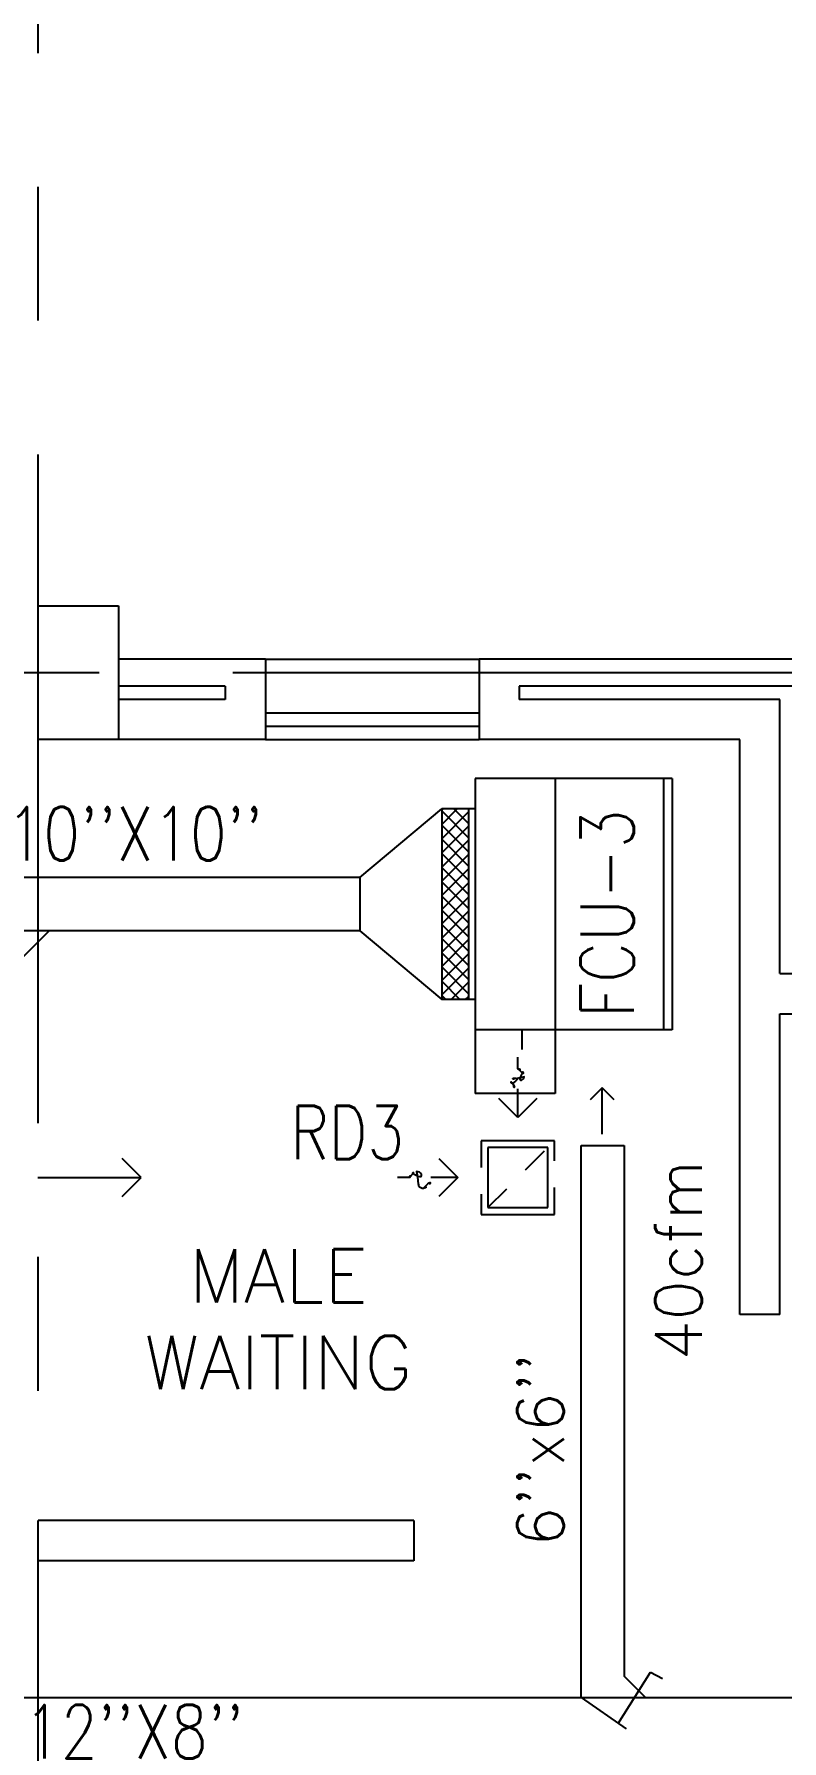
# Model space of a CAD drawing. Extents: x 417866230.2 to 417866327.8, y 43498045.5 to 43498135.4.
# Drawn here: x 417866274.2 to 417866277, y 43498117.93 to 43498124.31 of the extents above; entities that cross this region are included whole.
import ezdxf
from ezdxf.enums import TextEntityAlignment as Align

# ---------------------------------------------------------------- set-up
doc = ezdxf.new("R2010")
doc.units = 0
doc.header["$MEASUREMENT"] = 0
doc.linetypes.add('CENTERX2', pattern=[4, 2.5, -0.5, 0.5, -0.5])
doc.linetypes.add('HIDDEN', pattern=[0.375, 0.25, -0.125])
doc.layers.get('0').update_dxf_attribs({"linetype": 'CONTINUOUS'})
for name, color, linetype in [('AXES', 11, 'CENTERX2'), ('COL', 9, 'CONTINUOUS'), ('DUCT', 6, 'CONTINUOUS'), ('FCU', 6, 'CONTINUOUS'), ('HAT', 12, 'CONTINUOUS'), ('INSUL', 9, 'CONTINUOUS'), ('M-EGU.', 2, 'CONTINUOUS'), ('RM-NAME', 9, 'CONTINUOUS'), ('SCD', 2, 'CONTINUOUS'), ('WALL', 4, 'CONTINUOUS'), ('WIN', 9, 'CONTINUOUS')]:
    doc.layers.add(name, color=color, linetype=linetype)
doc.styles.add('ROMANS', font='ROMANS.shx', dxfattribs={"width": 0.6})

# ---------------------------------------------------------------- blocks, each defined once
blk = doc.blocks.new('RM1')
at = {"layer": 'RM-NAME', "style": 'ROMANS'}
for tag, p in [('ROOMNAME1', (0, 323.8)), ('ROOMNAME2', (0, 0))]:
    blk.add_attdef(tag, text='', height=200, dxfattribs=at).set_placement(p, align=Align.MIDDLE)
blk = doc.blocks.new('9RCD')
at = {"color": 2}
blk.add_line((0, 407), (0, 450), dxfattribs=at)
at = {"layer": 'M-EGU.'}
for p, q in [((0, 225), (0, 331.9)), ((0, 225), (-70.7, 295.7)), ((70.7, 295.7), (0, 225)), ((-295.7, 70.7), (-225, 0)), ((112.5, 112.5), (-112.5, 112.5)), ((-112.5, 112.5), (-112.5, -112.5)), ((112.5, -112.5), (112.5, 112.5)), ((-225, 0), (-326.1, 0)), ((-225, 0), (-295.7, -70.7)), ((-112.5, -112.5), (112.5, -112.5))]:
    blk.add_line(p, q, dxfattribs=at)
at = {"layer": 'M-EGU.', "linetype": 'HIDDEN'}
for p, q in [((137.5, 137.5), (-137.5, 137.5)), ((-137.5, 137.5), (-137.5, -137.5)), ((137.5, -137.5), (137.5, 137.5)), ((-112.5, -112.5), (112.5, 112.5)), ((-137.5, -137.5), (137.5, -137.5))]:
    blk.add_line(p, q, dxfattribs=at)
at = {"layer": 'M-EGU.', "color": 2}
blk.add_line((-405.7, 0), (-450, 0), dxfattribs=at)
blk.add_lwpolyline([(0, 407, -0.187862), (18.4, 395.6, -0.202645), (23.4, 376.1, -0.616915), (-1.7, 368, 0.668708), (-25.3, 358.4, 0.194285), (-18.2, 340.4, 0.186051), (0, 331.9)], format="xyb", dxfattribs=at)
at = {"layer": 'M-EGU.'}
blk.add_lwpolyline([(-405.7, 0, -0.1324), (-394.5, 16.1, -0.15664), (-379.1, 22.4, -0.736612), (-366.5, -9, 0.774232), (-352.6, -39.4, 0.203349), (-331.5, -25.7, 0.193808), (-326.1, 0)], format="xyb", dxfattribs=at)
blk = doc.blocks.new('*X118')
at = {"color": 0}
for p, q in [((23911.7, -1650.2), (23966, -1595.9)), ((23911.7, -1597.2), (23912.9, -1595.9)), ((23969.8, -1695.9), (23911.7, -1637.8)), ((23919, -1695.9), (24019, -1595.9)), ((24022.8, -1695.9), (23922.8, -1595.9)), ((23972, -1695.9), (24072, -1595.9)), ((24075.9, -1695.9), (23975.9, -1595.9)), ((24025.1, -1695.9), (24125.1, -1595.9)), ((24128.9, -1695.9), (24028.9, -1595.9)), ((24078.1, -1695.9), (24178.1, -1595.9)), ((24181.9, -1695.9), (24081.9, -1595.9)), ((24131.1, -1695.9), (24231.1, -1595.9)), ((24235, -1695.9), (24135, -1595.9)), ((24184.2, -1695.9), (24284.2, -1595.9)), ((24288, -1695.9), (24188, -1595.9)), ((24237.2, -1695.9), (24337.2, -1595.9)), ((24341, -1695.9), (24241, -1595.9)), ((24290.2, -1695.9), (24390.2, -1595.9)), ((24394.1, -1695.9), (24294.1, -1595.9)), ((24343.3, -1695.9), (24443.3, -1595.9)), ((24447.1, -1695.9), (24347.1, -1595.9)), ((24396.3, -1695.9), (24496.3, -1595.9)), ((24500.1, -1695.9), (24400.1, -1595.9)), ((24449.3, -1695.9), (24549.3, -1595.9)), ((24553.2, -1695.9), (24453.2, -1595.9)), ((24502.4, -1695.9), (24602.4, -1595.9)), ((24606.2, -1695.9), (24506.2, -1595.9)), ((24555.4, -1695.9), (24623.7, -1627.6)), ((24623.7, -1660.4), (24559.2, -1595.9)), ((24623.7, -1607.4), (24612.3, -1595.9)), ((23916.8, -1695.9), (23911.7, -1690.9)), ((24608.4, -1695.9), (24623.7, -1680.7))]:
    blk.add_line(p, q, dxfattribs=at)

msp = doc.modelspace()

# ---------------------------------------------------------------- hatches: boundary and pattern name
at = {"layer": 'HAT'}
h = msp.add_hatch(dxfattribs=at)
h.set_pattern_fill('ANSI31', color=256, scale=300, style=0)
h.set_pattern_definition([(45, (0, 0), (-26.5165042945, 26.5165042945), [])])
h.paths.add_polyline_path([(417866274.5169, 43498122.1721), (417866274.2169, 43498122.1721), (417866274.2169, 43498121.9221), (417866274.5169, 43498121.9221)])
h.paths.add_polyline_path([(417866274.5169, 43498121.9221), (417866274.2169, 43498121.9221), (417866274.2169, 43498121.6721), (417866274.5169, 43498121.6721)])

# ---------------------------------------------------------------- linework, layer by layer
at = {"layer": 'AXES'}
for p, q in [((417866274.2169, 43498056.2378), (417866274.2169, 43498134.3745)), ((417866230.9454, 43498121.9221), (417866300.0369, 43498121.9221))]:
    msp.add_line(p, q, dxfattribs=at)
at = {"layer": 'COL'}
for p, q in [((417866274.2169, 43498122.1721), (417866274.5169, 43498122.1721)), ((417866274.2169, 43498121.6721), (417866274.2169, 43498122.1721)), ((417866274.5169, 43498122.1721), (417866274.5169, 43498121.6721)), ((417866274.5169, 43498121.6721), (417866274.2169, 43498121.6721))]:
    msp.add_line(p, q, dxfattribs=at)
at = {"layer": 'DUCT'}
for p, q in [((417866275.4208, 43498121.1565), (417866275.7266, 43498121.4125)), ((417866275.4208, 43498121.1565), (417866273.8133, 43498121.1565)), ((417866275.4208, 43498121.1565), (417866275.4208, 43498120.9565)), ((417866275.4208, 43498120.9565), (417866273.8133, 43498120.9565)), ((417866274.2557, 43498120.9543), (417866274.1557, 43498120.8543)), ((417866275.4208, 43498120.9565), (417866275.7266, 43498120.7005)), ((417866276.2489, 43498120.1539), (417866276.4089, 43498120.1539)), ((417866276.2489, 43498118.0912), (417866276.2489, 43498120.1539)), ((417866276.4089, 43498120.1539), (417866276.4089, 43498118.1712)), ((417866276.4889, 43498118.0912), (417866276.4089, 43498118.1712)), ((417866272.2193, 43498118.0905), (417866280.1641, 43498118.0905)), ((417866276.2489, 43498118.0912), (417866276.4168, 43498117.9736))]:
    msp.add_line(p, q, dxfattribs=at)
at = {"layer": 'DUCT', "color": 2}
for p, q in [((417866276.3874, 43498117.9942), (417866276.5075, 43498118.1857)), ((417866276.5075, 43498118.1857), (417866276.5075, 43498118.1857)), ((417866276.5075, 43498118.1857), (417866276.5527, 43498118.1626))]:
    msp.add_line(p, q, dxfattribs=at)
at = {"layer": 'FCU', "color": 6}
for p, q in [((417866275.8516, 43498121.5265), (417866275.8516, 43498120.5865)), ((417866276.5886, 43498121.5265), (417866275.8516, 43498121.5265)), ((417866276.1516, 43498121.5265), (417866276.1516, 43498120.5865)), ((417866276.5886, 43498121.5265), (417866276.5886, 43498120.5865)), ((417866276.5886, 43498120.5865), (417866275.8516, 43498120.5865))]:
    msp.add_line(p, q, dxfattribs=at)
at = {"layer": 'FCU', "color": 3}
for p, q in [((417866276.5566, 43498121.5265), (417866276.5566, 43498120.5865)), ((417866275.7266, 43498121.4125), (417866275.7266, 43498120.7005)), ((417866275.8516, 43498121.4125), (417866275.7266, 43498121.4125)), ((417866275.8266, 43498121.4125), (417866275.8266, 43498120.7005)), ((417866275.8516, 43498120.7005), (417866275.7266, 43498120.7005)), ((417866275.8516, 43498120.5865), (417866275.8516, 43498120.3485)), ((417866276.0265, 43498120.5865), (417866276.0265, 43498120.5132)), ((417866276.1516, 43498120.5865), (417866276.1516, 43498120.3485)), ((417866276.1516, 43498120.3485), (417866275.8516, 43498120.3485))]:
    msp.add_line(p, q, dxfattribs=at)
at = {"layer": 'INSUL'}
for p, q in [((417866274.9169, 43498121.8721), (417866274.5169, 43498121.8721)), ((417866274.9169, 43498121.8721), (417866274.9169, 43498121.8221)), ((417866276.0169, 43498121.8721), (417866276.0169, 43498121.8221)), ((417866277.0419, 43498121.8721), (417866276.0169, 43498121.8721)), ((417866274.9169, 43498121.8221), (417866274.5169, 43498121.8221)), ((417866276.9919, 43498121.8221), (417866276.0169, 43498121.8221)), ((417866276.9919, 43498120.7971), (417866276.9919, 43498121.8221)), ((417866276.9919, 43498120.7971), (417866277.8169, 43498120.7971))]:
    msp.add_line(p, q, dxfattribs=at)
at = {"layer": 'M-EGU.'}
for p, q in [((417866276.3271, 43498120.3705), (417866276.2818, 43498120.3252)), ((417866276.3723, 43498120.3252), (417866276.3271, 43498120.3705)), ((417866276.3271, 43498120.1962), (417866276.3271, 43498120.3705)), ((417866274.6018, 43498120.0346), (417866274.5311, 43498120.1053)), ((417866274.2156, 43498120.0346), (417866274.6018, 43498120.0346)), ((417866274.5311, 43498119.9639), (417866274.6018, 43498120.0346))]:
    msp.add_line(p, q, dxfattribs=at)
at = {"layer": 'WALL'}
for p, q in [((417866275.0669, 43498121.9721), (417866274.5169, 43498121.9721)), ((417866275.0669, 43498121.9721), (417866275.0669, 43498121.6721)), ((417866275.8669, 43498121.9721), (417866275.8669, 43498121.6721)), ((417866277.1419, 43498121.9721), (417866275.8669, 43498121.9721)), ((417866275.0669, 43498121.6721), (417866274.5169, 43498121.6721)), ((417866276.8419, 43498121.6721), (417866275.8669, 43498121.6721)), ((417866276.8419, 43498119.5221), (417866276.8419, 43498121.6721)), ((417866276.9919, 43498120.6471), (417866277.9669, 43498120.6471)), ((417866276.9919, 43498119.5221), (417866276.9919, 43498120.6471)), ((417866276.9919, 43498119.5221), (417866276.8419, 43498119.5221)), ((417866274.2169, 43498118.6021), (417866274.2169, 43498118.7521)), ((417866275.6228, 43498118.7521), (417866274.2169, 43498118.7521)), ((417866275.6228, 43498118.7521), (417866275.6228, 43498118.6021)), ((417866275.6228, 43498118.6021), (417866274.2169, 43498118.6021))]:
    msp.add_line(p, q, dxfattribs=at)
at = {"layer": 'WIN'}
for p, q in [((417866275.0669, 43498121.9721), (417866275.8669, 43498121.9721)), ((417866275.0669, 43498121.7721), (417866275.8669, 43498121.7721)), ((417866275.0669, 43498121.7221), (417866275.8669, 43498121.7221)), ((417866275.0669, 43498121.6721), (417866275.8669, 43498121.6721))]:
    msp.add_line(p, q, dxfattribs=at)

# ---------------------------------------------------------------- block references
at = {"layer": 'FCU', "color": 11, "xscale": 0.001000002026557922, "yscale": 0.0009999871253967285, "zscale": 0.001, "rotation": 270}
msp.add_blockref('*X118', (417866277.4225, 43498145.3242), dxfattribs=at)
at = {"layer": 'HAT'}
ref = msp.add_blockref('RM1', (417866275.1156, 43498119.3432), dxfattribs=dict(at, xscale=0.001000000047497451, yscale=0.0009999999892897904, zscale=0.001))
ref.add_attrib('ROOMNAME2', 'WAITING', dxfattribs={"layer": 'RM-NAME', "height": 0.2, "style": 'ROMANS'}).set_placement((417866275.1156, 43498119.3432), align=Align.MIDDLE)
ref.add_attrib('ROOMNAME1', 'MALE', dxfattribs={"layer": 'RM-NAME', "height": 0.2, "style": 'ROMANS'}).set_placement((417866275.1156, 43498119.667), align=Align.MIDDLE)
at = {"layer": 'M-EGU.', "xscale": 0.001, "yscale": 0.001, "zscale": 0.001}
msp.add_blockref('9RCD', (417866276.0118, 43498120.0346), dxfattribs=at)

# ---------------------------------------------------------------- texts
at = {"layer": 'SCD', "style": 'ROMANS', "width": 0.8}
for s, p in [("10''X10''", (417866274.0987, 43498121.2198)), ('RD3', (417866275.1609, 43498120.1032)), ("12''X8''", (417866274.1649, 43498117.8635))]:
    msp.add_text(s, height=0.2, dxfattribs=at).set_placement(p)
at = {"layer": 'SCD', "style": 'ROMANS', "width": 0.85}
msp.add_text('FCU-3', height=0.2, rotation=90, dxfattribs=at).set_placement((417866276.4459, 43498120.6312))
at = {"layer": 'SCD', "style": 'ROMANS'}
for s, p in [('40cfm', (417866276.6999, 43498119.3506)), ("6''x6''", (417866276.1843, 43498118.6535))]:
    msp.add_text(s, height=0.175, rotation=90, dxfattribs=at).set_placement(p)

doc.saveas('drawing.dxf')
